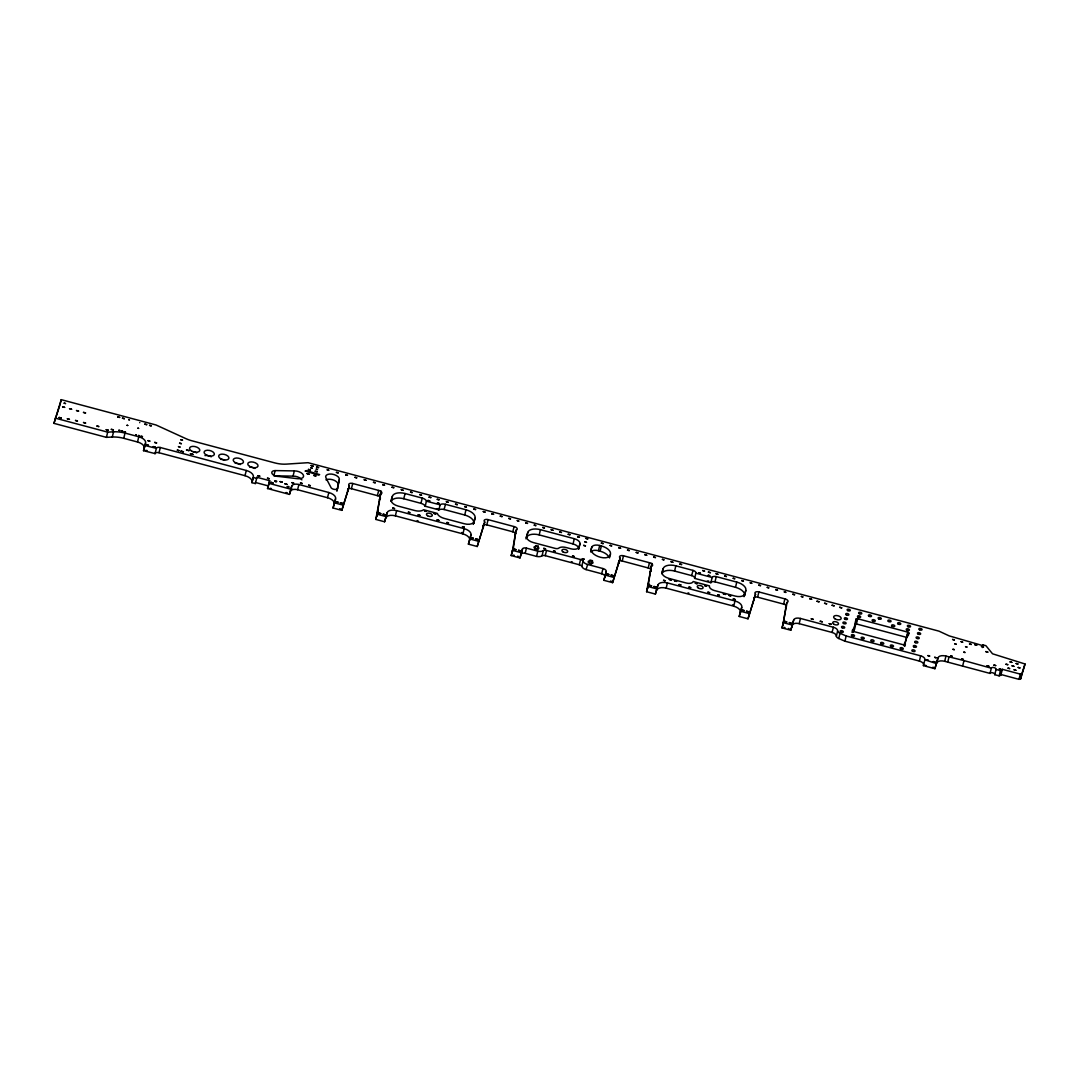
<?xml version="1.0" encoding="UTF-8"?>
<svg xmlns="http://www.w3.org/2000/svg" width="1079" height="1079" viewBox="0 0 1079 1079"><rect width="100%" height="100%" fill="white"/><g stroke="black" fill="none" stroke-linecap="round" stroke-linejoin="round"><path stroke-width="1.5" d="M786.807 602.541L782.949 624.916L786.807 602.541A3.52 1.834 13.8 0 0 787.238 599.951L786.753 599.614A3.52 1.834 13.8 0 0 784.878 598.885L758.888 591.939A3.507 1.834 13.8 0 0 756.905 591.737L756.325 591.818A3.507 1.834 13.8 0 0 755.543 594.3L748.003 618.806L739.196 616.46L741.745 607.315A8.416 4.397 13.8 0 0 734.988 600.963L667.429 582.93A8.416 4.397 13.8 0 0 657.947 584.939L655.385 594.07L646.591 591.724L651.338 566.381A3.52 1.834 13.8 0 0 651.824 563.818L651.338 563.467A3.52 1.834 13.8 0 0 649.477 562.725L623.5 555.793A3.507 1.834 13.8 0 0 621.517 555.591L620.924 555.672A3.507 1.834 13.8 0 0 620.155 558.153L612.602 582.647L603.808 580.3L606.209 571.6A4.033 2.104 13.8 0 0 602.972 568.552L587.354 564.384A5.611 2.927 13.8 0 1 583.078 560.999A3.507 1.834 13.8 0 0 580.569 559.542L546.527 550.452A3.507 1.834 13.8 0 0 543.33 550.533A5.611 2.927 13.8 0 1 537.828 551.167L537.544 551.086M647.548 588.756L651.338 566.381M521.211 554.188A3.507 1.834 13.8 0 1 525.163 553.338L536.546 556.386L537.828 551.167L526.444 548.119A3.507 1.834 13.8 0 0 522.492 548.968L519.997 557.924L511.19 555.577L513.442 547.39L516.018 530.234A3.52 1.834 13.8 0 0 516.45 527.658L515.964 527.307A3.52 1.834 13.8 0 0 514.09 526.579L488.099 519.633A3.507 1.834 13.8 0 0 486.116 519.431L485.537 519.512A3.507 1.834 13.8 0 0 484.754 521.993L477.215 546.5L468.407 544.153L470.957 535.022A8.416 4.397 13.8 0 0 464.199 528.656L396.64 510.623A8.416 4.397 13.8 0 0 387.159 512.633L384.596 521.777L375.802 519.417L380.617 494.088A3.52 1.834 13.8 0 0 381.049 491.498L380.563 491.161A3.52 1.834 13.8 0 0 378.689 490.432L352.712 483.486A3.507 1.834 13.8 0 0 350.729 483.284L350.135 483.365A3.507 1.834 13.8 0 0 349.367 485.847L341.814 510.354L333.02 507.993L335.569 498.862A8.416 4.397 13.8 0 0 328.812 492.51L298.883 484.511A6.312 3.291 13.8 0 0 291.775 486.036L289.469 494.398L267.538 488.544L269.669 480.694L256.937 477.296L256.6 478.348L253.214 477.444L251.933 482.664L255.318 483.567L255.656 482.529L268.388 485.928L269.669 480.694M376.76 516.45L380.617 494.088M512.161 552.61L516.018 530.234M904.795 646.429C905.146 641.641 906.252 637.271 908.896 633.171A1.403 0.728 13.8 0 0 907.763 632.119L857.67 618.739A1.403 0.728 13.8 0 0 856.092 619.076C855.553 623.271 855.809 627.358 853.395 632.011M336.864 490.743L339.278 479.75A7.013 3.669 13.8 0 0 331.86 474.099A7.013 3.669 13.8 0 0 326.074 478.118L330.767 487.074A3.507 1.834 13.8 0 0 334.072 489.34A3.507 1.834 13.8 0 0 337.579 488.396L339.278 479.75M251.933 482.664L252.041 482.326A8.767 4.572 13.8 0 0 245 475.691L159.031 452.735A3.507 1.834 13.8 0 0 155.079 453.585L143.507 450.685L144.262 448.351A8.416 4.397 13.8 0 0 137.505 441.985L123.734 438.317A21.027 10.992 13.8 0 0 112.27 437.035L106.416 437.359L53.95 423.359L61.233 399.662L156.01 424.978L185.804 438.6A21.027 10.992 13.8 0 0 191.86 440.772L274.632 462.864A21.027 10.992 13.8 0 0 286.407 464.118L308.041 462.689L938.973 631.148L949.21 635.895L982.834 645.633L983.063 644.932L985.896 645.687L992.532 653.793L1025.05 664.003L1020.586 679.001L1019.008 679.338L1001.069 674.537L999.167 675.859L994.771 674.685A2.455 1.281 13.8 0 0 992.801 672.824A2.455 1.281 13.8 0 0 990.036 673.417L962.616 666.094L963.992 660.591L945.959 656.086A7.013 3.669 13.8 0 0 938.056 657.758L934.913 668.71L923.408 665.635L924.878 659.822A5.26 2.751 13.8 0 0 920.657 655.843L846.179 635.963L840.028 633.292A4.208 2.198 13.8 0 1 837.628 631.04A5.26 2.751 13.8 0 0 833.366 627.236L800.456 618.442A5.961 3.116 13.8 0 0 793.739 619.872L790.786 630.23L781.978 627.884L784.231 619.683M60.276 403.586L61.233 399.662M106.416 437.359L107.698 432.139L113.551 431.816A21.027 10.992 13.8 0 1 125.016 433.084L138.786 436.766A8.416 4.397 13.8 0 1 145.557 443.118L144.262 448.351M112.27 437.035L113.551 431.816M123.734 438.317L125.016 433.084M137.505 441.985L138.786 436.766M143.507 450.685L145.557 443.118M155.012 453.76L156.361 448.351A3.507 1.834 13.8 0 1 160.312 447.515L246.282 470.471A8.767 4.572 13.8 0 1 253.322 477.093L252.041 482.326M159.031 452.735L160.312 447.515M245 475.691L246.282 470.471M255.318 483.567L256.937 477.296M275.118 470.592A5.26 2.751 13.8 0 0 272.097 473.668A5.26 2.751 13.8 0 0 278.733 476.473L297.386 478.685A7.013 3.669 13.8 0 0 303.415 475.178A7.013 3.669 13.8 0 0 294.324 470.916L275.118 470.592L273.837 475.812L293.043 476.136A7.013 3.669 13.8 0 1 301.877 479.885M293.043 476.136L294.324 470.916M289.469 494.398L291.775 486.036M290.494 491.255A6.312 3.291 13.8 0 1 297.602 489.745L298.883 484.511M335.569 498.862L334.288 504.095A8.416 4.397 13.8 0 0 327.517 497.729L328.812 492.51M336.931 491.012L337.579 488.396M341.814 510.354L349.367 485.847M347.937 488.962A3.507 1.834 13.8 0 1 348.854 488.585L349.434 488.504A3.507 1.834 13.8 0 1 351.417 488.706L352.712 483.486M380.415 497.486A3.52 1.834 13.8 0 0 379.768 496.731L379.282 496.38A3.52 1.834 13.8 0 0 377.407 495.652L378.689 490.432M379.795 496.286L381.076 491.066M375.802 519.417L378.041 511.23M384.596 521.777L387.159 512.633M425.193 506.442L426.407 500.98A5.26 2.751 13.8 0 0 422.24 498.107L405.07 493.521A11.222 5.867 13.8 0 0 392.419 496.219L391.137 501.438A11.222 5.867 13.8 0 1 403.775 498.741L420.958 503.34A5.26 2.751 13.8 0 1 425.126 506.199L438.924 509.895A5.26 2.751 13.8 0 1 444.143 509.531L464.712 515.02A11.222 5.867 13.8 0 1 473.721 523.49L475.003 518.271A11.222 5.867 13.8 0 0 465.993 509.787L445.425 504.298A5.26 2.751 13.8 0 0 440.219 504.662L438.735 510.057M385.877 517.866A8.416 4.397 13.8 0 1 395.359 515.843L396.64 510.623M403.775 498.741L405.07 493.521M420.958 503.34L422.24 498.107M444.143 509.531L445.425 504.298M464.712 515.02L465.993 509.787M469.675 540.242A8.416 4.397 13.8 0 0 462.918 533.889L464.199 528.656M468.407 544.153L470.957 535.022M473.236 524.367L475.003 518.271M477.215 546.5L484.754 521.993M482.866 525.716A3.507 1.834 13.8 0 1 484.242 524.745L484.835 524.65A3.507 1.834 13.8 0 1 486.818 524.866L488.099 519.633M515.816 533.633A3.52 1.834 13.8 0 0 515.169 532.878L514.67 532.54A3.52 1.834 13.8 0 0 512.808 531.799L514.09 526.579M511.19 555.577L513.442 547.39M519.997 557.924L522.492 548.968M525.918 538.826L527.806 532.365A11.222 5.867 13.8 0 1 540.458 529.681L574.311 538.718A7.013 3.669 13.8 0 1 579.949 544.005L578.654 549.238M527.806 532.365L526.525 537.598A11.222 5.867 13.8 0 1 539.176 534.901L573.03 543.937A7.013 3.669 13.8 0 1 578.749 548.766M525.163 553.338L526.444 548.119M535.063 550.317L535.791 545.569L538.259 546.23L537.288 550.155M539.176 534.901L540.458 529.681M536.937 549.427L538.259 546.23M536.546 556.386A5.611 2.927 13.8 0 0 542.036 555.752L543.33 550.533M542.036 555.752A3.507 1.834 13.8 0 1 545.246 555.672L546.527 550.452M573.03 543.937L574.311 538.718M603.808 580.3L604.928 576.833A4.033 2.104 13.8 0 0 601.691 573.772L586.072 569.604A5.611 2.927 13.8 0 1 581.797 566.219A3.507 1.834 13.8 0 0 579.288 564.762L580.569 559.542M581.797 566.219L583.078 560.999M586.072 569.604L587.637 564.465M590.645 551.356L591.791 547.174A7.013 3.669 13.8 0 1 599.695 545.488L601.381 545.947A11.222 5.867 13.8 0 1 610.404 554.417L609.473 557.91M589.539 563.467L589.957 560.041L592.411 560.689L591.764 563.305M591.09 563.885L592.411 560.689M590.712 551.962A7.013 3.669 13.8 0 1 598.413 550.722L599.695 545.488M608.988 557.29A11.222 5.867 13.8 0 0 600.099 551.167L601.381 545.947M601.691 573.772L602.972 568.552M604.928 576.833L606.209 571.6M612.602 582.647L620.155 558.153M618.726 561.269A3.507 1.834 13.8 0 1 619.643 560.891L620.223 560.81A3.507 1.834 13.8 0 1 622.205 561.013L623.5 555.793M651.176 569.806A3.52 1.834 13.8 0 0 650.543 569.038L650.057 568.7A3.52 1.834 13.8 0 0 648.196 567.959L649.477 562.725M650.893 567.284L651.864 563.359M646.591 591.724L648.83 583.537M655.385 594.07L657.947 584.939M663.207 568.525L661.926 573.745A11.222 5.867 13.8 0 1 674.564 571.047L691.693 575.62A3.642 1.902 13.8 0 1 694.633 578.384L710.872 582.714A3.642 1.902 13.8 0 1 714.986 581.837L735.5 587.313A11.222 5.867 13.8 0 1 744.51 595.797L745.791 590.577A11.222 5.867 13.8 0 0 736.782 582.094L716.267 576.618A3.642 1.902 13.8 0 0 712.153 577.494L695.915 573.151A3.642 1.902 13.8 0 0 692.974 570.4L675.859 565.828A11.222 5.867 13.8 0 0 663.207 568.525L662.074 572.005A8.416 4.397 13.8 0 0 668.832 578.371L686.231 583.011A6.164 3.224 13.8 0 0 693.19 581.527L709.442 585.87A6.164 3.224 13.8 0 0 714.392 590.537L735.177 596.08A8.416 4.397 13.8 0 0 744.658 594.057L745.791 590.577M656.666 590.173A8.416 4.397 13.8 0 1 666.148 588.149L667.429 582.93M674.564 571.047L675.859 565.828M691.693 575.62L692.974 570.4M694.633 578.384L695.915 573.151M710.872 582.714L712.153 577.494M714.986 581.837L716.267 576.618M735.5 587.313L736.782 582.094M740.464 612.548A8.416 4.397 13.8 0 0 733.707 606.182L734.988 600.963M744.024 596.674L744.658 594.057M739.196 616.46L741.745 607.315M748.003 618.806L755.543 594.3M753.655 598.022A3.507 1.834 13.8 0 1 755.03 597.038L755.624 596.957A3.507 1.834 13.8 0 1 757.606 597.173L758.969 591.697M786.604 605.939A3.52 1.834 13.8 0 0 785.957 605.184L785.458 604.833A3.52 1.834 13.8 0 0 783.597 604.105L784.959 598.643M791.824 627.02L793.105 621.787M790.786 630.23L793.739 619.872M792.445 625.092A5.961 3.116 13.8 0 1 799.175 623.662L800.456 618.442M923.408 665.635L923.597 665.042A5.26 2.751 13.8 0 0 919.362 661.076L844.897 641.182L838.747 638.512A4.208 2.198 13.8 0 1 836.346 636.273A5.26 2.751 13.8 0 0 832.084 632.456L833.366 627.236M836.346 636.273L837.628 631.04M838.747 638.512L840.028 633.292M844.897 641.182L846.179 635.963M851.992 632.334L856.429 621.437M855.121 622.988L856.092 619.076M853.179 632.078L853.813 629.462M855.094 623.999A1.403 0.728 13.8 0 1 856.389 623.959L857.67 618.739M903.946 645.633L904.593 643.03M907.763 632.119L906.481 637.338L856.389 623.959M906.239 638.916L907.196 634.991M908.248 635.787L908.896 633.171M919.362 661.076L920.657 655.843M934.913 668.71L938.056 657.758M936.774 662.992A7.013 3.669 13.8 0 1 944.678 661.306L945.959 656.086M944.678 661.306L947.726 662.115L949.102 656.612M982.416 647.548L983.063 644.932M990.036 673.417L991.318 668.198A2.455 1.281 13.8 0 1 994.083 667.604A2.455 1.281 13.8 0 1 996.052 669.452L1000.449 670.625L1002.351 669.317L1020.289 674.105L1021.867 673.768L1025.05 664.003M994.771 674.685L996.052 669.452M999.167 675.859L1000.449 670.625M1000.746 675.521L1002.351 669.317M1019.008 679.338L1020.289 674.105M1020.586 679.001L1021.867 673.768M53.95 423.359L59.952 404.895M156.361 448.351L144.788 445.465M267.538 488.544L268.388 485.928M333.02 507.993L333.856 505.39M392.419 496.219L391.286 499.712A8.416 4.397 13.8 0 0 398.043 506.064L414.929 510.569A8.416 4.397 13.8 0 0 423.602 509.733L437.332 513.415A8.416 4.397 13.8 0 0 444.116 518.365L464.388 523.774A8.416 4.397 13.8 0 0 473.87 521.764M579.949 544.005L578.924 547.147A7.013 3.669 13.8 0 1 571.02 548.833L565.935 547.485A7.013 3.669 13.8 0 0 558.989 547.97L558.841 548.092A3.507 1.834 13.8 0 1 555.253 548.415L533.323 542.562A8.416 4.397 13.8 0 1 526.565 536.209M591.791 547.174L591.279 548.739A11.222 5.867 13.8 0 0 600.302 557.223L600.639 557.317A8.416 4.397 13.8 0 0 610.121 555.294L610.404 554.417M781.978 627.884L783.03 624.674M852.626 629.718L852.397 630.419A1.403 0.728 13.8 0 0 853.529 631.471L903.622 644.851A1.403 0.728 13.8 0 0 905.2 644.514L905.429 643.812M904.175 645.566L905.915 640.225M924.878 659.822L936.194 663.491M947.726 662.115L962.616 666.094M963.992 660.591L991.318 668.198M147.162 450.523L145.436 450.442M437.926 508.695L436.469 508.735M708.714 581.001L707.258 581.041M933.699 667.375L932.512 667.415M271.503 488.598L270.128 488.288M287.432 492.914L286.097 492.496M536.02 546.392L535.575 546.379A2.455 1.281 13.8 0 0 534.348 548.051A2.455 1.281 13.8 0 0 537.976 549.022A2.455 1.281 13.8 0 0 537.949 547.013L537.571 546.81M590.173 560.851L589.741 560.837A2.455 1.281 13.8 0 0 588.514 562.51A2.455 1.281 13.8 0 0 592.142 563.481A2.455 1.281 13.8 0 0 592.115 561.471L591.737 561.269M291.789 488.598L291.114 488.463M340.451 508.87L339.669 508.708M418.059 520.82L417.182 520.577M462.392 532.648L461.718 532.527M514.238 555.267L513.456 555.119M572.409 562.024L571.371 561.673M611.24 581.176L610.458 581.015M688.847 593.113L687.97 592.884M733.18 604.955L732.506 604.82M785.026 627.573L784.244 627.425M926.429 665.73L925.269 665.244M518.379 556.427L517.623 556.171M789.167 628.733L788.412 628.477M426.475 501.209L440.016 504.824M598.413 550.722L600.099 551.167M351.417 488.706L377.407 495.652M486.818 524.866L512.808 531.799M622.205 561.013L648.196 567.959M757.606 597.173L783.597 604.105M55.231 418.126L107.698 432.139M545.246 555.672L579.288 564.762M297.602 489.745L327.517 497.729M395.359 515.843L462.918 533.889M666.148 588.149L733.707 606.182M799.175 623.662L832.084 632.456M268.819 483.311L290.75 489.178M334.301 502.774L343.095 505.12M377.084 514.197L385.877 516.544M469.689 538.92L478.496 541.28M512.471 550.344L521.278 552.704M605.09 575.08L613.884 577.427M647.872 586.504L656.666 588.851M740.477 611.227L749.285 613.587M783.26 622.65L792.067 625.011M651.176 570.899A3.52 1.834 13.8 0 1 650.057 571.6M785.998 607.585A3.52 1.834 13.8 0 1 785.512 607.76M754.261 599.533A3.507 1.834 13.8 0 1 753.695 598.764M618.874 563.373A3.507 1.834 13.8 0 1 618.307 562.604M515.209 535.278A3.52 1.834 13.8 0 1 514.723 535.454M483.473 527.226A3.507 1.834 13.8 0 1 482.826 526.08M380.442 498.579A3.52 1.834 13.8 0 1 379.336 499.307M348.085 491.066A3.507 1.834 13.8 0 1 347.519 490.311M192.898 451.642A5.26 2.751 13.8 0 1 196.675 452.937M204.956 455.594A5.26 2.751 13.8 0 1 211.228 456.822M220.696 459.344A5.26 2.751 13.8 0 1 224.634 460.113M235.262 463.228A5.26 2.751 13.8 0 1 240.334 464.59M249.815 467.126A5.26 2.751 13.8 0 1 254.887 468.475M325.925 479.858A7.013 3.669 13.8 0 1 334.072 480.263A7.013 3.669 13.8 0 1 337.997 484.97M291.883 482.623L293.636 483.095L291.883 482.623M59.129 417.465L61.166 418.005L59.129 417.465M62.595 406.823L64.619 407.363L62.595 406.823M64.147 403.168L65.495 403.533L64.147 403.168M67.384 418.8L69.407 419.34L67.384 418.8M69.555 408.685L71.592 409.224L69.555 408.685M75.503 420.527L77.526 421.066L75.57 420.392M76.528 410.546L78.565 411.086L76.528 410.546M83.501 412.407L85.538 412.947L83.501 412.407M83.542 422.509L85.565 423.049L83.542 422.509M96.935 426.084L98.971 426.623L97.016 425.962M106.228 429.658L108.251 430.197L106.228 429.658M111.326 429.361L113.362 429.901L111.326 429.361M117.719 416.912L119.621 417.425L117.719 416.912M118.892 430.305L120.106 430.642L118.933 430.238M121.59 431.034L122.817 431.357L121.59 431.034M122.466 418.18L124.355 418.679L122.466 418.18M124.908 431.924L125.596 432.099L124.935 431.883M127.066 425.288L127.74 425.463L127.066 425.288M128.86 419.771L129.534 419.96L128.887 419.731M135.738 434.81L136.426 434.999L135.765 434.77M137.896 428.174L138.571 428.363L137.896 428.174M138.517 435.552L139.744 435.876L138.651 435.417M139.69 422.671L139.771 422.59M141.228 436.28L142.441 436.604L141.228 436.28M144.802 424.141L146.704 424.654L144.802 424.141M146.555 444.791L148.443 445.303L146.555 444.791M147.917 440.61L149.806 441.109L147.917 440.61M149.536 425.409L151.438 425.922L149.617 425.288M153.326 446.598L155.214 447.111L153.326 446.598M154.688 442.417L156.576 442.916L154.688 442.417M177.32 450.159L179.087 450.631L177.32 450.159M178.467 446.679L180.22 447.138L178.534 446.558M179.6 443.186L181.353 443.658L179.6 443.186M180.732 439.692L182.486 440.165L180.732 439.692M180.975 451.143L183.417 451.791L180.975 451.143M186.519 449.956L188.946 450.617L186.519 449.956M190.457 453.666L192.898 454.326L190.457 453.666M257.975 475.677L259.742 476.149L257.975 475.677M267.457 478.213L269.224 478.685L267.457 478.213M280.081 481.585L282.32 482.178L280.081 481.585M300.461 483.041L302.228 483.513L300.461 483.041M307.07 473.614L309.093 474.153L307.07 473.614M308.419 469.432L310.455 469.972L308.419 469.432M308.594 485.213L310.347 485.685L308.594 485.213M310.792 467.787L312.155 468.151L310.792 467.787M311.143 465.602L313.166 466.141L311.143 465.602M313.827 475.421L315.864 475.96L313.827 475.421M315.189 471.24L317.226 471.779L315.189 471.24M316.214 469.23L317.563 469.594L316.268 469.149M316.552 467.045L318.588 467.585L316.552 467.045M327.166 469.918L328.933 470.39L327.247 469.81M336.432 472.386L338.199 472.858L336.432 472.386M335.96 501.614L337.997 502.153L335.96 501.614M340.371 502.787L342.394 503.327L340.371 502.787M345.698 474.868L347.451 475.326L345.698 474.868M354.951 477.336L356.717 477.808L354.951 477.336M364.216 479.804L365.983 480.276L364.216 479.804M373.482 482.286L375.236 482.758L373.482 482.286M378.756 513.038L380.779 513.577L378.756 513.038M382.735 484.754L384.502 485.226L382.735 484.754M383.153 514.211L385.176 514.75L383.153 514.211M392.001 487.222L393.754 487.695L392.001 487.222M392.756 508.061L394.523 508.533L392.756 508.061M401.267 489.704L403.02 490.176L401.267 489.704M408.334 512.228L410.087 512.7L408.401 512.12M410.519 492.172L412.286 492.644L410.586 492.064M418.153 514.845L419.906 515.317L418.153 514.845M419.785 494.641L421.538 495.113L419.785 494.641M424.56 510.947L426.326 511.419L424.56 510.947M427.972 500.467L429.725 500.939L427.972 500.467M429.037 497.122L430.804 497.594L429.037 497.122M434.041 513.469L435.808 513.941L434.041 513.469M437.251 499.307L439.005 499.779L437.251 499.307M437.44 503.003L439.207 503.475L437.44 503.003M437.103 519.903L438.856 520.375L437.103 519.903M446.382 501.748L448.149 502.221L446.382 501.748M446.922 522.533L448.675 522.991L446.989 522.411M455.527 504.19L457.28 504.662L455.527 504.19M462.486 526.687L464.253 527.159L462.486 526.687M464.671 506.631L466.425 507.103L464.671 506.631M471.361 537.76L473.384 538.3L471.361 537.76M473.802 509.072L475.569 509.544L473.802 509.072M475.758 538.934L477.795 539.473L475.758 538.934M483.284 511.594L485.037 512.066L483.284 511.594M491.768 513.874L493.535 514.332L491.768 513.874M500.265 516.14L502.018 516.598L500.265 516.14M508.748 518.406L510.515 518.878L508.748 518.406M514.143 549.184L516.18 549.724L514.224 549.063M517.246 520.671L518.999 521.144L517.313 520.564M518.54 550.357L520.577 550.897L518.621 550.236M525.729 522.937L527.483 523.409L525.729 522.937M534.213 525.203L535.98 525.675L534.28 525.095M542.71 527.469L544.463 527.941L542.71 527.469M543.722 548.375L545.488 548.847L543.722 548.375M551.194 529.735L552.961 530.207L551.194 529.735M553.54 550.991L555.307 551.463L553.54 550.991M559.691 532.001L561.444 532.473L559.691 532.001M568.174 534.267L569.941 534.739L568.174 534.267M572.49 556.063L574.257 556.535L572.558 555.955M577.656 536.803L579.41 537.275L577.656 536.803M582.309 558.679L584.076 559.151L582.309 558.679M583.685 545.394L585.452 545.866L583.685 545.394M584.818 541.901L586.585 542.373L584.885 541.793M585.951 538.408L587.718 538.88L585.951 538.408M601.34 543.128L603.107 543.6L601.34 543.128M606.749 573.907L608.785 574.46L606.749 573.907M610.067 545.448L611.82 545.92L610.134 545.34M611.159 575.08L613.182 575.633L611.159 575.08M618.78 547.781L620.546 548.253L618.78 547.781M627.506 550.115L629.259 550.573L627.506 550.115M636.219 552.435L637.986 552.907L636.219 552.435M644.945 554.768L646.699 555.24L644.945 554.768M649.545 585.331L651.568 585.884L649.545 585.331M653.658 557.088L655.425 557.56L653.658 557.088M653.941 586.504L655.965 587.057L653.941 586.504M662.385 559.421L664.138 559.893L662.452 559.313M663.545 580.367L665.311 580.839L663.612 580.259M669.263 579.436L670.207 579.679L669.263 579.436M671.098 561.754L672.864 562.226L671.098 561.754M670.45 579.747L671.394 580.003L670.45 579.747M674.51 580.826L675.454 581.082L674.618 580.731M675.697 581.149L676.641 581.406L675.724 581.082M679.824 564.074L681.577 564.546L679.824 564.074M679.123 584.521L680.876 584.993L679.123 584.521M688.941 587.151L690.695 587.623L688.941 587.151M695.348 583.253L697.115 583.712L695.348 583.253M698.76 572.774L700.514 573.246L698.828 572.666M702.631 570.589L704.668 571.128L702.712 570.467M704.83 585.776L706.597 586.248L704.897 585.668M708.39 572.126L710.414 572.666L708.39 572.126M708.229 575.309L709.995 575.781L708.296 575.201M707.891 592.209L709.645 592.681L707.891 592.209M716.092 573.758L717.859 574.23L716.092 573.758M717.71 594.826L719.464 595.298L717.778 594.718M723.416 593.895L724.373 594.138L723.416 593.895M724.629 576.038L726.383 576.51L724.629 576.038M724.602 594.205L725.547 594.462L724.643 594.151M728.662 595.298L729.62 595.541L728.703 595.23M729.849 595.608L730.793 595.864L729.849 595.608M733.154 578.317L734.907 578.789L733.221 578.209M733.275 598.993L735.042 599.452L733.275 598.993M741.678 580.596L743.444 581.068L741.678 580.596M742.15 610.067L744.173 610.606L742.15 610.067M746.547 611.24L748.583 611.78L746.547 611.24M750.215 582.876L751.969 583.348L750.283 582.768M758.739 585.155L760.506 585.627L758.739 585.155M767.209 587.408L768.963 587.88L767.277 587.3M775.734 589.687L777.5 590.159L775.734 589.687M784.258 591.966L786.025 592.438L784.339 591.858M784.932 621.491L786.969 622.03L785.013 621.356M789.329 622.664L791.366 623.203L789.41 622.543M792.795 594.246L794.549 594.718L792.795 594.246M801.319 596.525L803.086 596.997L801.387 596.417M809.857 598.805L811.61 599.263L809.857 598.805M811.273 618.86L813.31 619.413L811.273 618.86M817.005 601.246L819.042 601.785L817.005 601.246M820.242 621.261L822.279 621.801L820.242 621.261M824.585 603.269L826.622 603.808L824.585 603.269M829.211 623.662L831.248 624.202L829.211 623.662M832.098 605.265L834.134 605.818L832.098 605.265M839.678 607.302L841.714 607.841L839.678 607.302M926.51 659.768L928.277 660.24L926.578 659.66M927.873 655.573L929.639 656.045L927.873 655.573M933.281 661.575L935.048 662.047L933.281 661.575M934.643 657.381L936.41 657.853L934.711 657.273M950.788 655.924L952.15 656.288L950.788 655.924M952.609 639.456L954.375 639.928L952.609 639.456M952.946 649.302L954.295 649.652L952.946 649.302M954.74 643.785L956.088 644.15L954.74 643.785M961.079 641.722L962.832 642.194L961.146 641.614M961.618 658.824L962.981 659.188L961.618 658.824M963.776 652.188L965.125 652.552L963.925 652.04M965.57 646.672L966.919 647.036L965.57 646.672M969.535 643.974L971.302 644.446L969.535 643.974M974.701 644.595L976.738 645.148L974.701 644.595M981.472 646.402L983.509 646.955L981.472 646.402M987.11 665.743L988.863 666.215L987.11 665.743M993.934 665.096L995.701 665.568L993.934 665.096M1005.992 664.219L1007.759 664.691L1005.992 664.219M1008.015 668.171L1009.782 668.643L1008.083 668.063M1010.065 661.899L1011.819 662.358L1010.065 661.899M1012.089 665.851L1013.855 666.323L1012.089 665.851M1014.112 669.803L1015.879 670.275L1014.112 669.803M1016.162 663.518L1017.915 663.99L1016.162 663.518M1018.185 667.469L1019.938 667.941L1018.185 667.469M271.072 482.421L273.284 483.082L271.166 482.286M305.317 471.064L318.507 475.07L319.613 474.612L306.423 470.592L305.317 471.064M284.816 483.689L287.001 484.404L284.816 483.689M985.788 651.568L987.798 652.121L985.788 651.568M274.889 481.005C276.211 483.81 278.288 479.858 274.889 481.005M999.343 668.913L1001.056 669.439L999.343 668.913M287.216 486.629C288.106 489.313 290.939 485.901 287.365 486.521M868.959 616.244A1.618 0.836 13.8 0 0 871.522 616.176A1.618 0.836 13.8 0 0 869.418 614.855A1.618 0.836 13.8 0 0 868.959 616.244M859.208 613.641A1.618 0.836 13.8 0 0 861.77 613.573A1.618 0.836 13.8 0 0 859.666 612.252A1.618 0.836 13.8 0 0 859.208 613.641M888.462 621.45A1.618 0.836 13.8 0 0 891.025 621.383A1.618 0.836 13.8 0 0 888.907 620.061A1.618 0.836 13.8 0 0 888.462 621.45M878.711 618.847A1.618 0.836 13.8 0 0 881.273 618.78A1.618 0.836 13.8 0 0 879.169 617.458A1.618 0.836 13.8 0 0 878.711 618.847M898.214 624.053A1.618 0.836 13.8 0 0 900.763 623.986A1.618 0.836 13.8 0 0 898.659 622.664A1.618 0.836 13.8 0 0 898.214 624.053M907.952 626.656A1.618 0.836 13.8 0 0 910.514 626.589A1.618 0.836 13.8 0 0 908.41 625.267A1.618 0.836 13.8 0 0 907.952 626.656M847.703 610.566A1.618 0.836 13.8 0 0 850.265 610.498A1.618 0.836 13.8 0 0 848.161 609.176A1.618 0.836 13.8 0 0 847.703 610.566M846.314 614.868A1.618 0.836 13.8 0 0 848.876 614.801A1.618 0.836 13.8 0 0 846.759 613.479A1.618 0.836 13.8 0 0 846.314 614.868M919.47 629.731A1.618 0.836 13.8 0 0 922.032 629.664A1.618 0.836 13.8 0 0 919.915 628.342A1.618 0.836 13.8 0 0 919.47 629.731M918.067 634.02A1.618 0.836 13.8 0 0 920.63 633.953A1.618 0.836 13.8 0 0 918.526 632.631A1.618 0.836 13.8 0 0 918.067 634.02M916.678 638.323A1.618 0.836 13.8 0 0 919.241 638.242A1.618 0.836 13.8 0 0 917.123 636.934A1.618 0.836 13.8 0 0 916.678 638.323M844.911 619.157A1.618 0.836 13.8 0 0 847.474 619.09A1.618 0.836 13.8 0 0 845.37 617.768A1.618 0.836 13.8 0 0 844.911 619.157M915.275 642.612A1.618 0.836 13.8 0 0 917.838 642.544A1.618 0.836 13.8 0 0 915.734 641.223A1.618 0.836 13.8 0 0 915.275 642.612M843.522 623.446A1.618 0.836 13.8 0 0 846.084 623.379A1.618 0.836 13.8 0 0 843.967 622.057A1.618 0.836 13.8 0 0 843.522 623.446M913.886 646.901A1.618 0.836 13.8 0 0 916.449 646.834A1.618 0.836 13.8 0 0 914.331 645.512A1.618 0.836 13.8 0 0 913.886 646.901M842.119 627.749A1.618 0.836 13.8 0 0 844.682 627.668A1.618 0.836 13.8 0 0 842.578 626.359A1.618 0.836 13.8 0 0 842.119 627.749M840.73 632.038A1.618 0.836 13.8 0 0 843.292 631.97A1.618 0.836 13.8 0 0 841.175 630.649A1.618 0.836 13.8 0 0 840.73 632.038M912.483 651.203A1.618 0.836 13.8 0 0 915.046 651.123A1.618 0.836 13.8 0 0 912.942 649.814A1.618 0.836 13.8 0 0 912.483 651.203M890.944 646.402A1.618 0.836 13.8 0 0 893.506 646.321A1.618 0.836 13.8 0 0 891.402 644.999A1.618 0.836 13.8 0 0 890.944 646.402M881.192 643.799A1.618 0.836 13.8 0 0 883.755 643.718A1.618 0.836 13.8 0 0 881.651 642.396A1.618 0.836 13.8 0 0 881.192 643.799M871.454 641.196A1.618 0.836 13.8 0 0 874.017 641.115A1.618 0.836 13.8 0 0 871.899 639.793A1.618 0.836 13.8 0 0 871.454 641.196M900.695 649.005A1.618 0.836 13.8 0 0 903.258 648.924A1.618 0.836 13.8 0 0 901.154 647.602A1.618 0.836 13.8 0 0 900.695 649.005M861.703 638.593A1.618 0.836 13.8 0 0 864.266 638.512A1.618 0.836 13.8 0 0 862.148 637.203A1.618 0.836 13.8 0 0 861.703 638.593M851.951 635.99A1.618 0.836 13.8 0 0 854.514 635.909A1.618 0.836 13.8 0 0 852.41 634.6A1.618 0.836 13.8 0 0 851.951 635.99M906.819 630.149A1.618 0.836 13.8 0 0 909.381 630.082A1.618 0.836 13.8 0 0 907.277 628.76A1.618 0.836 13.8 0 0 906.819 630.149M858.075 617.134A1.618 0.836 13.8 0 0 860.637 617.067A1.618 0.836 13.8 0 0 858.533 615.745A1.618 0.836 13.8 0 0 858.075 617.134M892.198 626.252A1.618 0.836 13.8 0 0 894.761 626.171A1.618 0.836 13.8 0 0 892.657 624.849A1.618 0.836 13.8 0 0 892.198 626.252M872.709 621.045A1.618 0.836 13.8 0 0 875.258 620.964A1.618 0.836 13.8 0 0 873.154 619.656A1.618 0.836 13.8 0 0 872.709 621.045M249.627 466.425A5.26 2.751 13.8 0 0 257.975 466.195A5.26 2.751 13.8 0 0 251.097 461.893A5.26 2.751 13.8 0 0 249.627 466.425M235.06 462.54A5.26 2.751 13.8 0 0 243.422 462.311A5.26 2.751 13.8 0 0 236.544 458.009A5.26 2.751 13.8 0 0 235.06 462.54M220.507 458.656A5.26 2.751 13.8 0 0 228.869 458.427A5.26 2.751 13.8 0 0 221.991 454.124A5.26 2.751 13.8 0 0 220.507 458.656M191.401 450.887A5.26 2.751 13.8 0 0 199.75 450.658A5.26 2.751 13.8 0 0 192.871 446.355A5.26 2.751 13.8 0 0 191.401 450.887M205.954 454.772A5.26 2.751 13.8 0 0 214.303 454.542A5.26 2.751 13.8 0 0 207.424 450.24A5.26 2.751 13.8 0 0 205.954 454.772M834.728 618.658A3.857 2.01 13.8 0 0 841.054 618.874A3.857 2.01 13.8 0 0 836.454 615.529A3.857 2.01 13.8 0 0 834.728 618.658M833.743 624.175A2.981 1.551 13.8 0 0 838.477 624.04A2.981 1.551 13.8 0 0 834.58 621.612A2.981 1.551 13.8 0 0 833.743 624.175M427.554 515.722A2.981 1.551 13.8 0 0 432.288 515.587A2.981 1.551 13.8 0 0 428.39 513.145A2.981 1.551 13.8 0 0 427.554 515.722M562.955 551.868A2.981 1.551 13.8 0 0 567.689 551.733A2.981 1.551 13.8 0 0 563.791 549.305A2.981 1.551 13.8 0 0 562.955 551.868M698.342 588.028A2.981 1.551 13.8 0 0 703.076 587.893A2.981 1.551 13.8 0 0 699.179 585.452A2.981 1.551 13.8 0 0 698.342 588.028"/></g></svg>
